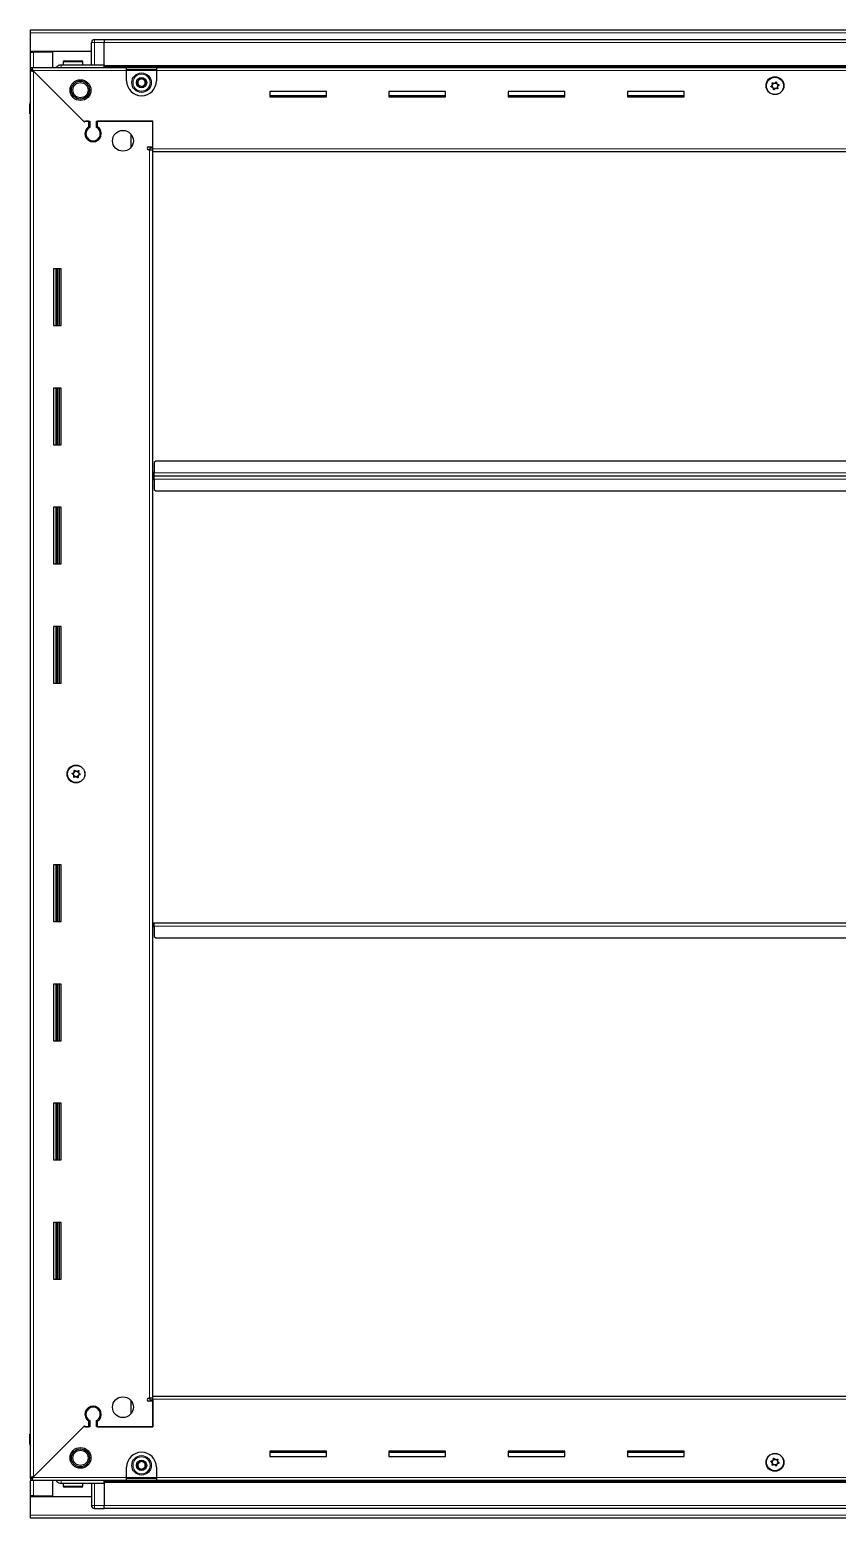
# Model space of a CAD drawing. Header units: millimetres. Extents: x -659 to 3763, y -1810 to 1459.
# Drawn here: x 2680 to 3221, y 274 to 1273 of the extents above; entities that cross this region are included whole.
import ezdxf

# ---------------------------------------------------------------- set-up
doc = ezdxf.new("R2010")
doc.units = ezdxf.units.MM

msp = doc.modelspace()

# ---------------------------------------------------------------- linework, layer by layer
at = {"color": 7, "linetype": 'Continuous', "lineweight": 25}
for p, q in [((2680.09, 1270.73), (2680.09, 1272.83)), ((2680.09, 1272.83), (3679.09, 1272.83)), ((2680.09, 1258.33), (2680.09, 1270.73)), ((2721.09, 1249.33), (2721.09, 1264.33)), ((2721.76, 1265.83), (2721.76, 1265.83)), ((2723.09, 1266.33), (2729.59, 1266.33)), ((2723.09, 1266.33), (2729.59, 1266.33)), ((2729.59, 1266.33), (2729.59, 1266.33)), ((2729.59, 1266.33), (2729.59, 1266.33)), ((2729.59, 1266.33), (2729.59, 1264.33)), ((3629.59, 1266.18), (2729.59, 1266.18)), ((2729.59, 1249.33), (2729.59, 1264.33)), ((2721.09, 1258.33), (2680.09, 1258.33)), ((2680.09, 1257.83), (2680.09, 1258.33)), ((2680.09, 1247.58), (2680.09, 1257.83)), ((2680.09, 1257.83), (2682.19, 1257.83)), ((2681.59, 1257.83), (2681.59, 1258.33)), ((2695.09, 1257.83), (2682.19, 1257.83)), ((2695.09, 1247.58), (2695.09, 1257.83)), ((2700.59, 1249.33), (2729.59, 1249.33)), ((2702.09, 1251.23), (2702.09, 1249.33)), ((2702.89, 1252.03), (2714.29, 1252.03)), ((2715.09, 1249.33), (2715.09, 1251.23)), ((2729.51, 1247.58), (2729.59, 1249.3)), ((2729.59, 1249.33), (2729.59, 1248.83)), ((2680.09, 1246.08), (2680.09, 1247.58)), ((2680.09, 1247.58), (2681.09, 1247.58)), ((2680.09, 1245.58), (2680.09, 1246.08)), ((2680.09, 1246.08), (2681.09, 1246.08)), ((2680.09, 301.08), (2680.09, 1245.58)), ((2681.59, 1245.58), (2680.09, 1245.58)), ((2681.09, 1247.58), (2744.59, 1247.58)), ((2681.09, 1246.08), (2681.09, 1247.58)), ((2681.69, 1245.48), (2715.59, 1211.58)), ((2716.29, 1210.88), (2682.19, 1244.98)), ((2729.59, 1248.18), (3629.59, 1248.18)), ((2744.59, 1245.48), (2744.59, 1247.58)), ((2744.59, 1247.58), (2764.59, 1247.58)), ((2744.59, 1246.08), (2764.59, 1246.08)), ((2744.59, 1238.58), (2744.59, 1245.48)), ((2764.59, 1247.58), (3594.59, 1247.58)), ((2764.59, 1247.58), (2764.59, 1245.48)), ((2764.59, 1245.48), (2764.59, 1238.58)), ((2878.59, 1231.33), (2840.59, 1231.33)), ((2840.59, 1231.33), (2840.59, 1227.83)), ((2878.59, 1227.83), (2878.59, 1231.33)), ((2958.59, 1231.33), (2920.59, 1231.33)), ((2920.59, 1231.33), (2920.59, 1227.83)), ((2958.59, 1227.83), (2958.59, 1231.33)), ((3038.59, 1231.33), (3000.59, 1231.33)), ((3000.59, 1231.33), (3000.59, 1227.83)), ((3038.59, 1227.83), (3038.59, 1231.33)), ((3118.59, 1231.33), (3080.59, 1231.33)), ((3080.59, 1231.33), (3080.59, 1227.83)), ((3118.59, 1227.83), (3118.59, 1231.33)), ((2679.59, 1222.83), (2679.59, 1216.33)), ((2679.59, 1216.33), (2679.59, 1222.83)), ((2878.59, 1228.58), (2840.59, 1228.58)), ((2840.59, 1227.83), (2878.59, 1227.83)), ((2958.59, 1228.58), (2920.59, 1228.58)), ((2920.59, 1227.83), (2958.59, 1227.83)), ((3038.59, 1228.58), (3000.59, 1228.58)), ((3000.59, 1227.83), (3038.59, 1227.83)), ((3118.59, 1228.58), (3080.59, 1228.58)), ((3080.59, 1227.83), (3118.59, 1227.83)), ((2679.59, 1216.33), (2679.59, 1216.33)), ((2680.09, 1216.33), (2679.59, 1216.33)), ((2679.74, 1216.33), (2679.74, 330.33)), ((2715.59, 1211.58), (2719.79, 1211.58)), ((2716.99, 1211.58), (2716.29, 1210.88)), ((2719.09, 1211.58), (2716.99, 1211.58)), ((2719.09, 1211.58), (2719.09, 1207.69)), ((2719.79, 1211.58), (2719.79, 1207.29)), ((2724.39, 1211.58), (2762.09, 1211.58)), ((2724.39, 1207.29), (2724.39, 1211.58)), ((2725.09, 1207.69), (2725.09, 1211.58)), ((2762.09, 1211.58), (2725.09, 1211.58)), ((2762.09, 1194.33), (2762.09, 1211.58)), ((2762.09, 1192.93), (2762.09, 1211.58)), ((2747.59, 1194), (2747.59, 1202.66)), ((2720.09, 1198.72), (2720.09, 1197.96)), ((2759.24, 1194.33), (2762.09, 1194.33)), ((2759.99, 1192.33), (2759.24, 1192.33)), ((2759.99, 1192.33), (2762.09, 1192.33)), ((2762.09, 1193.33), (2760.09, 1193.33)), ((2760.09, 1193.33), (2760.09, 1192.33)), ((2762.09, 1190.83), (2762.09, 1192.93)), ((2762.09, 355.83), (2762.09, 1190.83)), ((3597.09, 1190.83), (2762.09, 1190.83)), ((2700.59, 1112.33), (2695.59, 1112.33)), ((2695.59, 1112.33), (2695.59, 1074.33)), ((2697.74, 1074.33), (2697.74, 1112.33)), ((2699.53, 1074.33), (2699.53, 1112.33)), ((2699.56, 1074.33), (2699.56, 1112.33)), ((2700.59, 1074.33), (2700.59, 1112.33)), ((2695.59, 1074.33), (2700.59, 1074.33)), ((2700.59, 1032.33), (2695.59, 1032.33)), ((2695.59, 1032.33), (2695.59, 994.33)), ((2697.74, 994.33), (2697.74, 1032.33)), ((2699.53, 994.33), (2699.53, 1032.33)), ((2699.56, 994.33), (2699.56, 1032.33)), ((2700.59, 994.33), (2700.59, 1032.33)), ((2695.59, 994.33), (2700.59, 994.33)), ((2764.09, 983.33), (2763.09, 982.33)), ((2763.09, 982.33), (2763.09, 975.43)), ((3595.09, 983.33), (2764.09, 983.33)), ((2762.84, 973.33), (2762.09, 973.33)), ((2763.09, 976.18), (2762.84, 976.18)), ((2762.84, 976.18), (2762.84, 973.33)), ((2762.84, 973.33), (2762.84, 970.48)), ((2762.84, 970.48), (2763.09, 970.48)), ((2763.09, 973.33), (2763.09, 975.43)), ((2763.09, 971.23), (2763.09, 973.33)), ((3596.09, 973.33), (2763.09, 973.33)), ((2763.09, 971.23), (2763.09, 964.33)), ((2763.09, 964.33), (2764.09, 963.33)), ((2764.09, 963.33), (3595.09, 963.33)), ((2700.59, 952.33), (2695.59, 952.33)), ((2695.59, 952.33), (2695.59, 914.33)), ((2697.74, 914.33), (2697.74, 952.33)), ((2699.53, 914.33), (2699.53, 952.33)), ((2699.56, 914.33), (2699.56, 952.33)), ((2700.59, 914.33), (2700.59, 952.33)), ((2695.59, 914.33), (2700.59, 914.33)), ((2700.59, 872.33), (2695.59, 872.33)), ((2695.59, 872.33), (2695.59, 834.33)), ((2697.74, 834.33), (2697.74, 872.33)), ((2699.53, 834.33), (2699.53, 872.33)), ((2699.56, 834.33), (2699.56, 872.33)), ((2700.59, 834.33), (2700.59, 872.33)), ((2695.59, 834.33), (2700.59, 834.33)), ((2700.59, 712.33), (2695.59, 712.33)), ((2695.59, 712.33), (2695.59, 674.33)), ((2697.74, 674.33), (2697.74, 712.33)), ((2699.53, 674.33), (2699.53, 712.33)), ((2699.56, 674.33), (2699.56, 712.33)), ((2700.59, 674.33), (2700.59, 712.33)), ((2695.59, 674.33), (2700.59, 674.33)), ((2762.09, 673.33), (2762.84, 673.33)), ((2762.84, 673.33), (2762.84, 670.48)), ((2762.84, 670.48), (2763.09, 670.48)), ((2763.09, 671.23), (2763.09, 673.33)), ((2763.09, 673.33), (3596.09, 673.33)), ((2763.09, 671.23), (2763.09, 664.33)), ((2763.09, 664.33), (2764.09, 663.33)), ((2764.09, 663.33), (3595.09, 663.33)), ((2700.59, 632.33), (2695.59, 632.33)), ((2695.59, 632.33), (2695.59, 594.33)), ((2697.74, 594.33), (2697.74, 632.33)), ((2699.53, 594.33), (2699.53, 632.33)), ((2699.56, 594.33), (2699.56, 632.33)), ((2700.59, 594.33), (2700.59, 632.33)), ((2695.59, 594.33), (2700.59, 594.33)), ((2700.59, 552.33), (2695.59, 552.33)), ((2695.59, 552.33), (2695.59, 514.33)), ((2697.74, 514.33), (2697.74, 552.33)), ((2699.53, 514.33), (2699.53, 552.33)), ((2699.56, 514.33), (2699.56, 552.33)), ((2700.59, 514.33), (2700.59, 552.33)), ((2695.59, 514.33), (2700.59, 514.33)), ((2700.59, 472.33), (2695.59, 472.33)), ((2695.59, 472.33), (2695.59, 434.33)), ((2697.74, 434.33), (2697.74, 472.33)), ((2699.53, 434.33), (2699.53, 472.33)), ((2699.56, 434.33), (2699.56, 472.33)), ((2700.59, 434.33), (2700.59, 472.33)), ((2695.59, 434.33), (2700.59, 434.33)), ((2747.59, 344), (2747.59, 352.66)), ((2759.24, 354.33), (2759.99, 354.33)), ((2762.09, 352.33), (2759.24, 352.33)), ((2762.09, 354.33), (2759.99, 354.33)), ((2760.09, 354.33), (2760.09, 353.33)), ((2760.09, 353.33), (2762.09, 353.33)), ((2762.09, 353.73), (2762.09, 355.83)), ((2762.09, 355.83), (3597.09, 355.83)), ((2762.09, 353.73), (2762.09, 335.08)), ((2762.09, 335.08), (2762.09, 352.33)), ((2720.09, 348.7), (2720.09, 347.94)), ((2679.59, 330.33), (2679.59, 330.33)), ((2679.59, 323.83), (2679.59, 330.33)), ((2679.59, 330.33), (2679.59, 330.33)), ((2679.59, 330.33), (2679.59, 323.83)), ((2680.09, 330.33), (2679.59, 330.33)), ((2715.59, 335.08), (2681.69, 301.18)), ((2682.19, 301.68), (2716.29, 335.78)), ((2719.79, 335.08), (2715.59, 335.08)), ((2716.29, 335.78), (2716.99, 335.08)), ((2716.99, 335.08), (2719.09, 335.08)), ((2719.09, 338.97), (2719.09, 335.08)), ((2719.79, 339.37), (2719.79, 335.08)), ((2724.39, 335.08), (2724.39, 339.37)), ((2762.09, 335.08), (2724.39, 335.08)), ((2725.09, 335.08), (2725.09, 338.97)), ((2725.09, 335.08), (2762.09, 335.08)), ((2680.09, 322.51), (2680.09, 322.51)), ((2878.59, 318.83), (2840.59, 318.83)), ((2840.59, 318.83), (2840.59, 315.33)), ((2840.59, 318.08), (2878.59, 318.08)), ((2840.59, 315.33), (2878.59, 315.33)), ((2878.59, 315.33), (2878.59, 318.83)), ((2958.59, 318.83), (2920.59, 318.83)), ((2920.59, 318.83), (2920.59, 315.33)), ((2920.59, 318.08), (2958.59, 318.08)), ((2920.59, 315.33), (2958.59, 315.33)), ((2958.59, 315.33), (2958.59, 318.83)), ((3038.59, 318.83), (3000.59, 318.83)), ((3000.59, 318.83), (3000.59, 315.33)), ((3000.59, 318.08), (3038.59, 318.08)), ((3000.59, 315.33), (3038.59, 315.33)), ((3038.59, 315.33), (3038.59, 318.83)), ((3118.59, 318.83), (3080.59, 318.83)), ((3080.59, 318.83), (3080.59, 315.33)), ((3080.59, 318.08), (3118.59, 318.08)), ((3080.59, 315.33), (3118.59, 315.33)), ((3118.59, 315.33), (3118.59, 318.83)), ((2680.09, 300.58), (2680.09, 301.08)), ((2681.59, 301.08), (2680.09, 301.08)), ((2680.09, 300.58), (2680.09, 299.08)), ((2681.09, 300.58), (2680.09, 300.58)), ((2681.09, 300.58), (2681.09, 299.08)), ((2744.59, 301.18), (2744.59, 308.08)), ((2744.59, 299.08), (2744.59, 301.18)), ((2764.59, 300.58), (2744.59, 300.58)), ((2764.59, 308.08), (2764.59, 301.18)), ((2764.59, 301.18), (2764.59, 299.08)), ((2680.09, 288.83), (2680.09, 299.08)), ((2681.09, 299.08), (2680.09, 299.08)), ((2744.59, 299.08), (2681.09, 299.08)), ((2695.09, 288.83), (2695.09, 299.08)), ((2700.59, 297.33), (2729.59, 297.33)), ((2702.09, 297.33), (2702.09, 295.43)), ((2706.66, 294.63), (2702.89, 294.63)), ((2714.29, 294.63), (2706.66, 294.63)), ((2715.09, 295.43), (2715.09, 297.33)), ((2721.09, 297.33), (2721.09, 282.33)), ((2729.59, 297.36), (2729.51, 299.08)), ((3629.59, 298.48), (2729.59, 298.48)), ((2729.59, 297.33), (2729.59, 297.83)), ((2729.59, 297.33), (2729.59, 282.33)), ((2764.59, 299.08), (2744.59, 299.08)), ((3594.59, 299.08), (2764.59, 299.08)), ((2682.19, 288.83), (2680.09, 288.83)), ((2680.09, 288.33), (2680.09, 288.83)), ((2680.09, 288.33), (2721.09, 288.33)), ((2680.09, 275.93), (2680.09, 288.33)), ((2681.59, 288.33), (2681.59, 288.83)), ((2682.19, 288.83), (2695.09, 288.83)), ((2721.09, 282.33), (2721.09, 282.33)), ((2723.09, 280.33), (2729.59, 280.33)), ((2723.09, 280.33), (2729.59, 280.33)), ((2729.59, 280.33), (2729.59, 282.33)), ((2729.59, 280.48), (3629.59, 280.48)), ((2729.59, 280.33), (2729.59, 280.33)), ((2680.09, 273.83), (2680.09, 275.93)), ((3679.09, 273.83), (2680.09, 273.83))]:
    msp.add_line(p, q, dxfattribs=at)
at = {"color": 8, "linetype": 'Continuous', "lineweight": 18}
for p, q in [((3679.09, 1270.73), (2680.09, 1270.73)), ((2721.09, 1264.33), (2723.09, 1264.33)), ((2723.09, 1266.33), (2723.09, 1264.33)), ((2723.09, 1264.33), (2723.09, 1249.33)), ((2729.59, 1264.33), (2723.09, 1264.33)), ((3629.59, 1264.18), (2729.59, 1264.18)), ((2682.19, 1257.83), (2682.19, 1258.33)), ((2682.19, 1247.58), (2682.19, 1257.83)), ((2702.09, 1251.23), (2715.09, 1251.23)), ((3629.59, 1248.83), (2729.59, 1248.83)), ((2744.59, 1245.48), (2681.69, 1245.48)), ((2682.19, 1244.98), (2682.19, 301.68)), ((3629.59, 1247.59), (2729.59, 1247.59)), ((2744.59, 1245.48), (2764.59, 1245.48)), ((3594.59, 1245.48), (2764.59, 1245.48)), ((2680.09, 1222.83), (2679.59, 1222.83)), ((2759.99, 354.33), (2759.99, 1192.33)), ((2762.09, 1192.93), (3597.09, 1192.93)), ((2697.09, 1112.33), (2697.09, 1074.33)), ((2698.32, 1112.33), (2698.32, 1074.33)), ((2697.09, 1032.33), (2697.09, 994.33)), ((2698.32, 1032.33), (2698.32, 994.33)), ((3596.09, 975.43), (2763.09, 975.43)), ((2763.09, 971.23), (3596.09, 971.23)), ((2697.09, 952.33), (2697.09, 914.33)), ((2698.32, 952.33), (2698.32, 914.33)), ((2697.09, 872.33), (2697.09, 834.33)), ((2698.32, 872.33), (2698.32, 834.33)), ((2697.09, 712.33), (2697.09, 674.33)), ((2698.32, 712.33), (2698.32, 674.33)), ((2763.09, 671.23), (3596.09, 671.23)), ((2697.09, 632.33), (2697.09, 594.33)), ((2698.32, 632.33), (2698.32, 594.33)), ((2697.09, 552.33), (2697.09, 514.33)), ((2698.32, 552.33), (2698.32, 514.33)), ((2697.09, 472.33), (2697.09, 434.33)), ((2698.32, 472.33), (2698.32, 434.33)), ((3597.09, 353.73), (2762.09, 353.73)), ((2680.09, 323.83), (2679.59, 323.83)), ((2681.69, 301.18), (2744.59, 301.18)), ((2764.59, 301.18), (2744.59, 301.18)), ((2764.59, 301.18), (3594.59, 301.18)), ((2682.19, 288.83), (2682.19, 299.08)), ((2706.39, 295.43), (2702.09, 295.43)), ((2715.09, 295.43), (2706.39, 295.43)), ((2723.09, 282.33), (2723.09, 297.33)), ((2729.59, 299.07), (3629.59, 299.07)), ((2729.59, 297.83), (3629.59, 297.83)), ((2682.19, 288.33), (2682.19, 288.83)), ((2721.09, 282.33), (2723.09, 282.33)), ((2723.09, 280.33), (2723.09, 282.33)), ((2729.59, 282.33), (2723.09, 282.33)), ((2729.59, 282.48), (3629.59, 282.48)), ((3679.09, 275.93), (2680.09, 275.93))]:
    msp.add_line(p, q, dxfattribs=at)
at = {"color": 7, "linetype": 'Continuous', "lineweight": 25, "flags": 128}
msp.add_lwpolyline([(2721.23, 281.58), (2721.12, 281.94), (2721.09, 282.33)], dxfattribs=at)
at = {"color": 7, "linetype": 'Continuous', "lineweight": 25}
for centre, radius in [((2713.59, 1232.33), 7), ((2754.59, 1237.33), 6.5), ((2754.59, 1237.33), 3.46), ((3179.59, 1235.33), 6), ((3179.59, 1235.18), 5.78), ((2713.59, 1232.33), 6.03), ((2713.59, 1232.33), 5.1), ((3179.59, 1235.18), 1.85), ((2742.09, 1198.33), 7), ((2710.59, 773.33), 6), ((2710.74, 773.33), 5.79), ((2710.74, 773.33), 1.85), ((2742.09, 348.33), 7), ((2713.59, 314.33), 7), ((2713.59, 314.33), 6.03), ((2713.59, 314.33), 5.1), ((2754.59, 309.33), 6.5), ((2754.59, 309.33), 3.46), ((3179.59, 311.33), 6), ((3179.59, 311.48), 5.78), ((3179.59, 311.48), 1.85)]:
    msp.add_circle(centre, radius, dxfattribs=at)
at = {"color": 8, "linetype": 'Continuous', "lineweight": 18}
for centre in [(2754.59, 1237.33), (2754.59, 309.33)]:
    msp.add_circle(centre, 5.7, dxfattribs=at)
at = {"color": 7, "linetype": 'Continuous', "lineweight": 25}
for centre, radius, start, end in [((2723.09, 1264.33), 2, 90, 180), ((2702.89, 1251.23), 0.8, 90, 180), ((2714.29, 1251.23), 0.8, 0, 90), ((2720.89, 1249.53), 0.2, 270, 0), ((2754.59, 1237.33), 2.5, 134.01559, 194.01559), ((2754.59, 1237.33), 2.5, 74.01559, 134.01559), ((2754.59, 1237.33), 2.5, 14.01559, 74.01559), ((2754.59, 1238.58), 10, 180, 270), ((2754.59, 1237.33), 2.5, 194.01559, 254.01559), ((2754.59, 1237.33), 2.5, 254.01559, 314.01559), ((2754.59, 1238.58), 10, 270, 0), ((2754.59, 1237.33), 2.5, 314.01559, 14.01559), ((2681.59, 1222.83), 2, 138.59038, 180), ((2722.09, 1203.08), 5.5, 123.05573, 56.94427), ((2722.09, 1203.08), 4.8, 118.63099, 61.36901), ((2759.24, 1193.33), 1, 90, 270), ((2759.24, 353.33), 1, 90, 270), ((2722.09, 343.58), 5.5, 303.05573, 236.94427), ((2722.09, 343.58), 4.8, 298.63099, 241.36901), ((2681.59, 323.83), 2, 180, 221.40962), ((2754.59, 308.08), 10, 90, 180), ((2754.59, 309.33), 2.5, 127.47401, 187.47401), ((2754.59, 309.33), 2.5, 67.47401, 127.47401), ((2754.59, 308.08), 10, 0, 90), ((2754.59, 309.33), 2.5, 7.47401, 67.47401), ((2754.59, 309.33), 2.5, 187.47401, 247.47401), ((2754.59, 309.33), 2.5, 247.47401, 307.47401), ((2754.59, 309.33), 2.5, 307.47401, 7.47401), ((2702.89, 295.43), 0.8, 180, 270), ((2714.29, 295.43), 0.8, 270, 0), ((2720.89, 297.13), 0.2, 0, 90), ((2723.09, 282.33), 2, 180, 270)]:
    msp.add_arc(centre, radius, start, end, dxfattribs=at)
for points, knots in [([(2697.37, 1247.58), (2697.49, 1247.78), (2697.88, 1248.43), (2699.03, 1249.14), (2700.07, 1249.27), (2700.59, 1249.33)], [0, 0, 0, 0, 0.18225, 0.591125, 1, 1, 1, 1]), ([(2729.59, 1249.33), (2729.59, 1249.29), (2729.59, 1249.22), (2729.59, 1248.6), (2729.59, 1248.02), (2729.59, 1247.62), (2729.59, 1247.59)], [0, 0, 0, 0, 0.324279, 0.648558, 0.972836, 1, 1, 1, 1]), ([(2680.09, 1245.58), (2680.11, 1245.53), (2680.17, 1245.44), (2680.56, 1245.31), (2681.12, 1245.18), (2681.7, 1245.07), (2682.06, 1245), (2682.19, 1244.98)], [0, 0, 0, 0, 0.230255, 0.448522, 0.666786, 0.88505, 1, 1, 1, 1]), ([(2681.69, 1245.48), (2681.64, 1245.73), (2681.55, 1246.23), (2681.42, 1246.87), (2681.29, 1247.33), (2681.18, 1247.55), (2681.11, 1247.57), (2681.09, 1247.58)], [0, 0, 0, 0, 0.230255, 0.448522, 0.666786, 0.88505, 1, 1, 1, 1]), ([(2751.81, 1238.12), (2752.18, 1238.48), (2752.88, 1239.15), (2753.57, 1239.82), (2753.89, 1240.13)], [0, 0, 0, 0, 0.534686, 1, 1, 1, 1]), ([(2753.89, 1240.13), (2754.38, 1239.99), (2755.31, 1239.72), (2756.23, 1239.46), (2756.66, 1239.34)], [0, 0, 0, 0, 0.534686, 1, 1, 1, 1]), ([(2756.66, 1239.34), (2756.69, 1239.21), (2756.84, 1238.63), (2757.08, 1237.67), (2757.28, 1236.87), (2757.36, 1236.53)], [0, 0, 0, 0, 0.1331247, 0.6370994, 1, 1, 1, 1]), ([(2752.51, 1235.32), (2752.43, 1235.66), (2752.23, 1236.46), (2751.99, 1237.42), (2751.84, 1238), (2751.81, 1238.12)], [0, 0, 0, 0, 0.362901, 0.866875, 1, 1, 1, 1]), ([(2755.29, 1234.53), (2754.79, 1234.67), (2753.86, 1234.94), (2752.94, 1235.2), (2752.51, 1235.32)], [0, 0, 0, 0, 0.534686, 1, 1, 1, 1]), ([(2757.36, 1236.53), (2756.99, 1236.18), (2756.3, 1235.51), (2755.61, 1234.84), (2755.29, 1234.53)], [0, 0, 0, 0, 0.534686, 1, 1, 1, 1]), ([(3177.7, 1237.25), (3177.69, 1237.24), (3177.68, 1237.22), (3177.67, 1237.16), (3177.68, 1237.02), (3177.78, 1236.64), (3177.91, 1236.12), (3177.75, 1235.51), (3177.39, 1235.14), (3177.09, 1234.89), (3176.91, 1234.73), (3176.86, 1234.65), (3176.85, 1234.61), (3176.85, 1234.57), (3176.87, 1234.55), (3176.92, 1234.5), (3177.17, 1234.4), (3177.63, 1234.3), (3178.27, 1233.98), (3178.53, 1233.32), (3178.58, 1232.85), (3178.66, 1232.59), (3178.7, 1232.53), (3178.73, 1232.51), (3178.76, 1232.51), (3178.79, 1232.51), (3178.83, 1232.53), (3178.9, 1232.57), (3179.07, 1232.72), (3179.34, 1233), (3179.74, 1233.32), (3180.37, 1233.43), (3180.87, 1233.24), (3181.24, 1233.11), (3181.39, 1233.08), (3181.45, 1233.09), (3181.48, 1233.11), (3181.5, 1233.14), (3181.51, 1233.2), (3181.49, 1233.34), (3181.4, 1233.72), (3181.26, 1234.24), (3181.43, 1234.85), (3181.78, 1235.22), (3182.09, 1235.47), (3182.26, 1235.63), (3182.31, 1235.71), (3182.33, 1235.75), (3182.32, 1235.79), (3182.3, 1235.81), (3182.25, 1235.86), (3182, 1235.96), (3181.54, 1236.06), (3180.9, 1236.37), (3180.65, 1237.04), (3180.59, 1237.51), (3180.51, 1237.77), (3180.47, 1237.83), (3180.45, 1237.85), (3180.42, 1237.85), (3180.38, 1237.85), (3180.34, 1237.83), (3180.27, 1237.78), (3180.1, 1237.63), (3179.83, 1237.36), (3179.43, 1237.04), (3178.81, 1236.93), (3178.3, 1237.12), (3177.93, 1237.25), (3177.78, 1237.28), (3177.73, 1237.27), (3177.71, 1237.26), (3177.7, 1237.25)], [0, 0, 0, 0, 0.0020087, 0.00442, 0.0093647, 0.0255282, 0.0677053, 0.0957862, 0.1246456, 0.1503415, 0.1605194, 0.1633943, 0.1656965, 0.1672448, 0.1688741, 0.1707699, 0.1786058, 0.2119941, 0.2499945, 0.2879948, 0.3213831, 0.329219, 0.3311148, 0.3327441, 0.3342924, 0.3362166, 0.3385353, 0.3413178, 0.349662, 0.3753578, 0.4042173, 0.4322982, 0.4744753, 0.4906388, 0.4966691, 0.49844, 0.5, 0.5020087, 0.50442, 0.5093647, 0.5255282, 0.5677053, 0.5957862, 0.6246456, 0.6503415, 0.6605194, 0.6633943, 0.6656965, 0.6672448, 0.6688741, 0.6707699, 0.6786058, 0.7119941, 0.7499945, 0.7879948, 0.8213831, 0.829219, 0.8311148, 0.8327441, 0.8342924, 0.8362166, 0.8385353, 0.8413178, 0.849662, 0.8753578, 0.9042173, 0.9322982, 0.9744753, 0.9906388, 0.9966691, 0.99844, 1, 1, 1, 1]), ([(2712.37, 775.6), (2712.36, 775.61), (2712.34, 775.62), (2712.28, 775.62), (2712.14, 775.58), (2711.79, 775.4), (2711.31, 775.16), (2710.68, 775.2), (2710.24, 775.47), (2709.93, 775.72), (2709.74, 775.85), (2709.65, 775.89), (2709.61, 775.89), (2709.58, 775.88), (2709.55, 775.86), (2709.52, 775.8), (2709.47, 775.53), (2709.47, 775.06), (2709.3, 774.37), (2708.7, 773.98), (2708.25, 773.83), (2708.01, 773.7), (2707.96, 773.65), (2707.95, 773.62), (2707.95, 773.59), (2707.96, 773.56), (2707.99, 773.52), (2708.05, 773.46), (2708.23, 773.33), (2708.55, 773.12), (2708.95, 772.79), (2709.18, 772.2), (2709.11, 771.67), (2709.05, 771.28), (2709.06, 771.13), (2709.08, 771.08), (2709.1, 771.05), (2709.14, 771.04), (2709.19, 771.04), (2709.33, 771.08), (2709.68, 771.26), (2710.16, 771.5), (2710.79, 771.46), (2711.23, 771.19), (2711.54, 770.94), (2711.73, 770.81), (2711.82, 770.77), (2711.86, 770.77), (2711.9, 770.78), (2711.92, 770.8), (2711.95, 770.86), (2712, 771.13), (2712, 771.6), (2712.18, 772.29), (2712.78, 772.68), (2713.23, 772.83), (2713.46, 772.96), (2713.51, 773.01), (2713.52, 773.04), (2713.52, 773.07), (2713.51, 773.1), (2713.48, 773.14), (2713.43, 773.2), (2713.25, 773.33), (2712.92, 773.54), (2712.53, 773.87), (2712.29, 774.45), (2712.37, 774.99), (2712.42, 775.38), (2712.42, 775.53), (2712.39, 775.58), (2712.38, 775.6), (2712.37, 775.6)], [0, 0, 0, 0, 0.002009, 0.00442, 0.009365, 0.025528, 0.067705, 0.095786, 0.124646, 0.150342, 0.160519, 0.163394, 0.165697, 0.167245, 0.168874, 0.17077, 0.178606, 0.211994, 0.249994, 0.287995, 0.321383, 0.329219, 0.331115, 0.332744, 0.334292, 0.336217, 0.338535, 0.341318, 0.349662, 0.375358, 0.404217, 0.432298, 0.474475, 0.490639, 0.496669, 0.49844, 0.5, 0.502009, 0.50442, 0.509365, 0.525528, 0.567705, 0.595786, 0.624646, 0.650342, 0.660519, 0.663394, 0.665697, 0.667245, 0.668874, 0.67077, 0.678606, 0.711994, 0.749994, 0.787995, 0.821383, 0.829219, 0.831115, 0.832744, 0.834292, 0.836217, 0.838535, 0.841318, 0.849662, 0.875358, 0.904217, 0.932298, 0.974475, 0.990639, 0.996669, 0.99844, 1, 1, 1, 1]), ([(2751.92, 310.44), (2752.02, 310.51), (2752.49, 310.88), (2753.28, 311.48), (2753.94, 311.98), (2754.21, 312.19)], [0, 0, 0, 0, 0.133125, 0.637099, 1, 1, 1, 1]), ([(2752.3, 307.57), (2752.23, 308.08), (2752.1, 309.04), (2751.98, 309.99), (2751.92, 310.44)], [0, 0, 0, 0, 0.534686, 1, 1, 1, 1]), ([(2754.21, 312.19), (2754.69, 311.99), (2755.58, 311.62), (2756.46, 311.26), (2756.88, 311.09)], [0, 0, 0, 0, 0.534686, 1, 1, 1, 1]), ([(2756.88, 311.09), (2756.94, 310.57), (2757.07, 309.62), (2757.19, 308.67), (2757.25, 308.22)], [0, 0, 0, 0, 0.5346859, 1, 1, 1, 1]), ([(3177.7, 309.41), (3177.71, 309.4), (3177.74, 309.39), (3177.79, 309.38), (3177.94, 309.41), (3178.3, 309.54), (3178.81, 309.73), (3179.43, 309.62), (3179.83, 309.3), (3180.11, 309.02), (3180.29, 308.86), (3180.37, 308.81), (3180.41, 308.81), (3180.45, 308.81), (3180.47, 308.83), (3180.51, 308.89), (3180.59, 309.15), (3180.65, 309.62), (3180.9, 310.28), (3181.54, 310.6), (3182, 310.7), (3182.25, 310.8), (3182.3, 310.85), (3182.32, 310.87), (3182.33, 310.9), (3182.32, 310.94), (3182.3, 310.98), (3182.24, 311.04), (3182.08, 311.2), (3181.78, 311.44), (3181.43, 311.81), (3181.26, 312.42), (3181.4, 312.94), (3181.49, 313.32), (3181.51, 313.47), (3181.49, 313.53), (3181.47, 313.55), (3181.44, 313.57), (3181.38, 313.58), (3181.24, 313.55), (3180.87, 313.42), (3180.37, 313.23), (3179.74, 313.34), (3179.34, 313.66), (3179.06, 313.94), (3178.88, 314.1), (3178.8, 314.14), (3178.76, 314.15), (3178.73, 314.15), (3178.7, 314.13), (3178.66, 314.07), (3178.58, 313.81), (3178.53, 313.34), (3178.27, 312.67), (3177.63, 312.36), (3177.17, 312.26), (3176.92, 312.16), (3176.87, 312.11), (3176.85, 312.09), (3176.85, 312.06), (3176.86, 312.02), (3176.88, 311.98), (3176.93, 311.92), (3177.09, 311.76), (3177.39, 311.52), (3177.75, 311.15), (3177.91, 310.54), (3177.78, 310.02), (3177.68, 309.64), (3177.67, 309.49), (3177.68, 309.43), (3177.7, 309.42), (3177.7, 309.41)], [0, 0, 0, 0, 0.002009, 0.00442, 0.009365, 0.025528, 0.067705, 0.095786, 0.124646, 0.150342, 0.160519, 0.163394, 0.165697, 0.167245, 0.168874, 0.17077, 0.178606, 0.211994, 0.249994, 0.287995, 0.321383, 0.329219, 0.331115, 0.332744, 0.334292, 0.336217, 0.338535, 0.341318, 0.349662, 0.375358, 0.404217, 0.432298, 0.474475, 0.490639, 0.496669, 0.49844, 0.5, 0.502009, 0.50442, 0.509365, 0.525528, 0.567705, 0.595786, 0.624646, 0.650342, 0.660519, 0.663394, 0.665697, 0.667245, 0.668874, 0.67077, 0.678606, 0.711994, 0.749994, 0.787995, 0.821383, 0.829219, 0.831115, 0.832744, 0.834292, 0.836217, 0.838535, 0.841318, 0.849662, 0.875358, 0.904217, 0.932298, 0.974475, 0.990639, 0.996669, 0.99844, 1, 1, 1, 1]), ([(2682.19, 301.68), (2681.93, 301.63), (2681.44, 301.54), (2680.8, 301.41), (2680.33, 301.28), (2680.11, 301.17), (2680.09, 301.1), (2680.09, 301.08)], [0, 0, 0, 0, 0.230255, 0.448522, 0.666786, 0.88505, 1, 1, 1, 1]), ([(2681.09, 299.08), (2681.13, 299.11), (2681.22, 299.16), (2681.36, 299.55), (2681.49, 300.11), (2681.6, 300.69), (2681.66, 301.05), (2681.69, 301.18)], [0, 0, 0, 0, 0.230255, 0.448522, 0.666786, 0.88505, 1, 1, 1, 1]), ([(2754.96, 306.47), (2754.49, 306.66), (2753.59, 307.03), (2752.71, 307.4), (2752.3, 307.57)], [0, 0, 0, 0, 0.534686, 1, 1, 1, 1]), ([(2757.25, 308.22), (2756.98, 308.01), (2756.33, 307.51), (2755.54, 306.91), (2755.06, 306.54), (2754.96, 306.47)], [0, 0, 0, 0, 0.362901, 0.866875, 1, 1, 1, 1]), ([(2697.37, 299.08), (2697.49, 298.88), (2697.88, 298.23), (2699.03, 297.52), (2700.07, 297.39), (2700.59, 297.33)], [0, 0, 0, 0, 0.18225, 0.591125, 1, 1, 1, 1]), ([(2729.59, 297.33), (2729.59, 297.37), (2729.59, 297.44), (2729.59, 298.06), (2729.59, 298.64), (2729.59, 299.03), (2729.59, 299.07)], [0, 0, 0, 0, 0.324279, 0.648558, 0.972836, 1, 1, 1, 1])]:
    msp.add_open_spline(points, degree=3, knots=knots, dxfattribs=at)
at = {"color": 8, "linetype": 'Continuous', "lineweight": 18}
for points in [[(2700.59, 1249.33), (2700.59, 1249.28), (2700.59, 1249.21), (2700.59, 1248.78), (2700.59, 1248.32), (2700.59, 1247.91), (2700.59, 1247.64), (2700.59, 1247.58)], [(2700.59, 297.33), (2700.59, 297.38), (2700.59, 297.45), (2700.59, 297.88), (2700.59, 298.34), (2700.59, 298.75), (2700.59, 299.02), (2700.59, 299.08)]]:
    msp.add_open_spline(points, degree=3, knots=[0, 0, 0, 0, 0.359753, 0.553414, 0.751185, 0.948956, 1, 1, 1, 1], dxfattribs=at)
at = {"color": 7, "linetype": 'Continuous', "lineweight": 25}
for points in [[(2681.69, 1245.48), (2681.64, 1245.56), (2681.54, 1245.72), (2681.39, 1245.91), (2681.24, 1246.05), (2681.14, 1246.07), (2681.09, 1246.08)], [(2681.59, 1245.58), (2681.6, 1245.53), (2681.61, 1245.43), (2681.75, 1245.28), (2681.95, 1245.13), (2682.11, 1245.03), (2682.19, 1244.98)], [(2681.09, 300.58), (2681.14, 300.59), (2681.24, 300.61), (2681.39, 300.75), (2681.54, 300.94), (2681.64, 301.1), (2681.69, 301.18)], [(2682.19, 301.68), (2682.11, 301.63), (2681.95, 301.53), (2681.75, 301.38), (2681.61, 301.23), (2681.6, 301.13), (2681.59, 301.08)]]:
    msp.add_open_spline(points, degree=3, dxfattribs=at)

doc.saveas('drawing.dxf')
